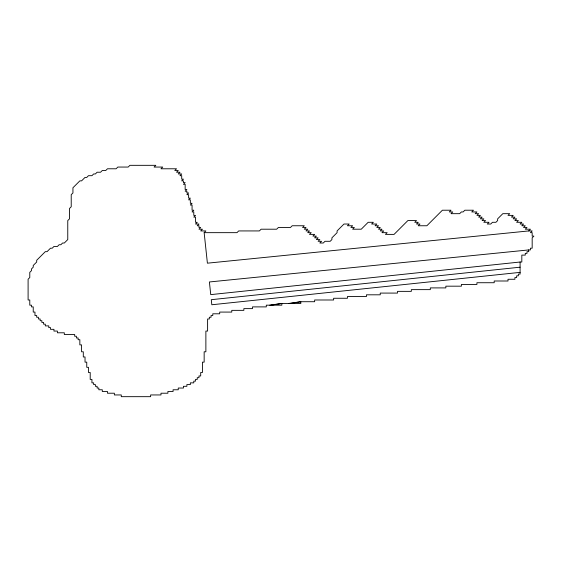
<?xml version="1.0" encoding="UTF-8"?>
<svg xmlns="http://www.w3.org/2000/svg" width="562" height="562" viewBox="0 0 562 562"><rect width="100%" height="100%" fill="white"/><g stroke="black" fill="none" stroke-linecap="round" stroke-linejoin="round"><path stroke-width="0.84" d="M204.154 232.661L205.875 230.933L200.697 230.933L202.425 229.205L198.969 229.205L200.697 227.484L198.969 227.484L198.969 225.755L197.248 225.755L198.969 224.027L195.52 224.027L197.248 222.299L195.52 222.299L195.52 217.122L193.792 217.122L195.52 215.394L193.792 215.394L193.792 211.944L192.063 211.944L193.792 210.216L192.063 210.216L192.063 205.039L190.342 205.039L192.063 203.311L190.342 203.311L190.342 199.854L188.614 199.854L190.342 198.133L188.614 198.133L188.614 194.677L186.886 194.677L188.614 192.949L186.886 192.949L186.886 191.228L185.158 191.228L186.886 189.499L185.158 189.499L185.158 184.322L183.437 184.322L185.158 182.594L183.437 182.594L183.437 180.866L181.709 180.866L183.437 179.138L181.709 179.138L181.709 175.688L179.981 175.688L181.709 173.96L178.252 173.96L179.981 172.232L176.531 172.232L178.252 170.511L174.803 170.511L176.531 168.783L160.992 168.783L162.72 167.055L154.086 167.055L155.815 165.326L129.913 165.326L128.185 167.055L117.83 167.055L116.102 168.783L107.468 168.783L105.747 170.511L102.291 170.511L100.563 172.232L97.114 172.232L95.385 173.96L93.657 173.96L91.936 175.688L88.48 175.688L86.752 177.416L85.031 177.416L81.574 180.866L79.846 180.866L72.941 187.771L72.941 192.949L71.219 194.677L71.219 206.767L69.491 208.488L69.491 218.85L67.763 220.578L67.763 239.567L64.314 243.016L62.586 243.016L60.858 244.744L59.129 244.744L57.408 246.472L53.952 246.472L52.224 248.2L50.503 248.2L47.046 251.65L45.318 251.65L36.685 260.283L36.685 262.011L33.235 265.461L33.235 267.189L31.507 268.917L31.507 270.638L29.779 272.366L29.779 277.544L28.1 279.23L28.1 299.989L29.779 299.989L29.779 305.173L31.507 305.173L31.507 306.894L33.235 306.894L33.235 312.079L34.963 312.079L34.963 315.528L36.685 315.528L36.685 317.256L38.413 317.256L38.413 318.984L40.141 318.984L40.141 320.705L41.869 320.705L41.869 322.433L43.59 322.433L43.59 324.162L45.318 324.162L45.318 325.89L48.775 325.89L48.775 327.611L50.503 327.611L50.503 329.339L53.952 329.339L53.952 331.067L57.408 331.067L57.408 332.795L64.314 332.795L64.314 334.516L74.669 334.516L74.669 336.245L76.397 336.245L76.397 337.973L78.125 337.973L78.125 339.701L79.846 339.701L79.846 344.878L81.574 344.878L81.574 351.784L83.302 351.784L83.302 356.961L85.031 356.961L85.031 362.146L86.752 362.146L86.752 367.323L88.48 367.323L88.48 372.501L90.208 372.501L90.208 379.406L91.936 379.406L91.936 382.863L93.657 382.863L93.657 384.584L95.385 384.584L95.385 386.312L97.114 386.312L97.114 388.04L98.842 388.04L98.842 389.768L102.291 389.768L102.291 391.489L107.468 391.489L107.468 393.217L114.374 393.217L114.374 394.946L121.28 394.946L121.28 396.674L150.63 396.674L150.63 394.946L160.992 394.946L160.992 393.217L167.898 393.217L167.898 391.489L173.075 391.489L173.075 389.768L178.252 389.768L178.252 388.04L183.437 388.04L183.437 386.312L186.886 386.312L186.886 384.584L190.342 384.584L190.342 382.863L193.792 382.863L193.792 381.134L195.52 381.134L195.52 379.406L197.248 379.406L197.248 377.678L198.969 377.678L198.969 375.957L200.697 375.957L200.697 372.501L202.425 372.501L202.425 362.146L204.154 362.146L204.154 351.784L205.875 351.784L205.875 331.067L207.603 331.067L207.603 318.984L209.331 318.984L209.331 317.256L211.059 317.256L211.059 315.528L212.787 315.528L212.787 313.8L219.693 313.8L219.693 312.079L231.776 312.079L231.776 310.35L243.859 310.35L243.859 308.622L252.493 308.622L252.493 306.894L266.304 306.894L266.304 305.173L281.843 305.173L281.843 303.445L300.832 303.445L300.832 301.717L314.643 301.717L314.643 299.989L333.631 299.989L333.631 298.267L347.442 298.267L347.442 296.539L366.438 296.539L366.438 294.811L380.249 294.811L380.249 293.083L397.51 293.083L397.51 291.362L411.321 291.362L411.321 289.634L430.316 289.634L430.316 287.906L445.849 287.906L445.849 286.177L461.388 286.177L461.388 284.456L476.927 284.456L476.927 282.728L494.195 282.728L494.195 281L508.006 281L508.006 279.272L514.911 279.272L514.911 277.544L516.633 277.544L516.633 275.823L518.361 275.823L518.361 274.094L520.089 274.094L520.089 262.011L521.817 262.011L521.817 255.106L525.266 255.106L525.266 253.378L526.994 253.378L526.994 251.65L528.723 251.65L528.723 249.921L530.444 249.921L530.444 248.2L532.172 248.2L532.172 237.838L533.9 236.11L532.172 236.11L532.172 232.661L530.444 232.661L532.172 230.933L528.723 230.933L207.399 263.178L204.154 232.661L236.953 232.661L238.681 230.933L259.398 230.933L261.126 229.205L276.659 229.205L278.387 227.484L290.47 227.484L292.198 225.755L304.288 225.755L302.56 227.484L306.009 227.484L304.288 229.205L307.737 229.205L306.009 230.933L309.465 230.933L307.737 232.661L311.193 232.661L309.465 234.389L314.643 234.389L312.915 236.11L316.371 236.11L314.643 237.838L318.099 237.838L316.371 239.567L319.82 239.567L318.099 241.295L321.548 241.295L319.82 243.016L323.276 243.016L325.005 241.295L330.182 241.295L331.91 239.567L331.91 237.838L337.088 232.661L337.088 230.933L343.993 224.027L349.171 224.027L347.442 225.755L352.627 225.755L350.899 227.484L354.348 227.484L352.627 229.205L361.254 229.205L368.159 222.299L373.344 222.299L371.615 224.027L376.793 224.027L375.072 225.755L378.521 225.755L376.793 227.484L380.249 227.484L378.521 229.205L381.977 229.205L380.249 230.933L383.698 230.933L381.977 232.661L387.155 232.661L385.427 234.389L394.06 234.389L407.872 220.578L416.505 220.578L414.777 222.299L418.226 222.299L416.505 224.027L419.954 224.027L418.226 225.755L426.86 225.755L442.399 210.216L451.033 210.216L449.305 211.944L452.754 211.944L451.033 213.672L459.667 213.672L461.388 211.944L463.116 211.944L464.844 210.216L473.478 210.216L471.75 211.944L476.927 211.944L475.199 213.672L478.655 213.672L476.927 215.394L480.384 215.394L478.655 217.122L482.105 217.122L480.384 218.85L483.833 218.85L482.105 220.578L485.561 220.578L483.833 222.299L489.01 222.299L487.289 224.027L490.738 224.027L492.467 222.299L495.916 222.299L497.644 220.578L497.644 218.85L502.821 213.672L509.727 213.672L508.006 215.394L513.183 215.394L511.455 217.122L514.911 217.122L513.183 218.85L516.633 218.85L514.911 220.578L518.361 220.578L516.633 222.299L521.817 222.299L520.089 224.027L523.538 224.027L521.817 225.755L525.266 225.755L523.538 227.484L526.994 227.484L525.266 229.205L530.444 229.205L528.723 230.933M271.481 305.173L281.843 303.445L269.753 305.173M290.47 303.445L300.832 301.717L288.749 303.445M520.089 262.011L210.743 294.628L209.394 281.969L528.723 249.921M520.089 267.189L211.284 299.694L211.825 304.759L520.089 272.366"/></g></svg>
